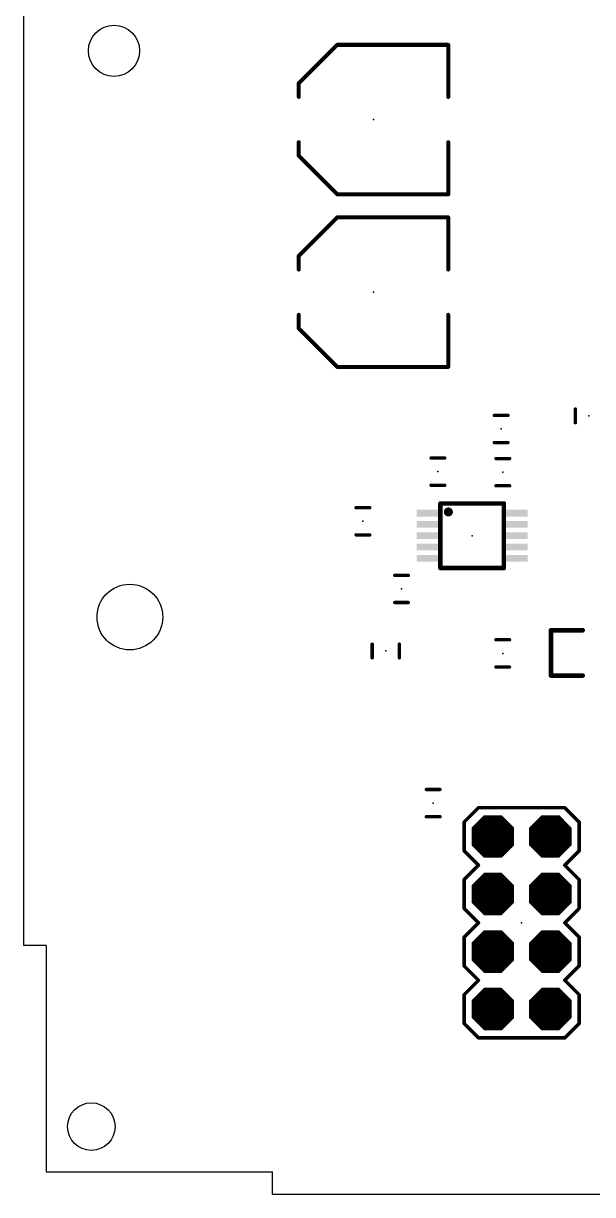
# Model space of a CAD drawing. Extents: x 1 to 102, y 1 to 102.
# Drawn here: x 1 to 26.1, y 1 to 52.7 of the extents above; entities that cross this region are included whole.
import ezdxf

# ---------------------------------------------------------------- set-up
doc = ezdxf.new("R2010")
doc.units = 0
for name, color, linetype in [('17', 82, 'CONTINUOUS'), ('20', 7, 'CONTINUOUS'), ('21', 253, 'CONTINUOUS'), ('23', 7, 'CONTINUOUS'), ('51', 7, 'CONTINUOUS')]:
    doc.layers.add(name, color=color, linetype=linetype)

# ---------------------------------------------------------------- blocks, each defined once
blk = doc.blocks.new('RECT')
blk.add_solid([(-0.5, -0.5), (0.5, -0.5), (-0.5, 0.5), (0.5, 0.5)])
blk = doc.blocks.new('OCTAGONP')
at = {"const_width": 0.5}
blk.add_lwpolyline([(-0.25, -0.1036), (-0.25, 0.1036), (-0.1036, 0.25), (0.1036, 0.25), (0.25, 0.1036), (0.25, -0.1036), (0.1036, -0.25), (-0.1036, -0.25), (-0.25, -0.1036), (-0.25, 0.1036)], dxfattribs=at)

msp = doc.modelspace()

# ---------------------------------------------------------------- linework, layer by layer
at = {"layer": '20'}
for p, q in [((1, 91), (1, 12)), ((2, 12), (1, 12)), ((2, 12), (2, 2)), ((2, 2), (12, 2)), ((12, 1), (12, 2)), ((91, 1), (12, 1))]:
    msp.add_line(p, q, dxfattribs=at)
for centre, radius in [((5, 51.5), 1.13), ((5.7, 26.5), 1.45), ((4, 4), 1.05)]:
    msp.add_circle(centre, radius, dxfattribs=at)
at = {"layer": '21'}
for points, const_width in [([(14.8592, 51.7632), (13.1592, 50.0632)], 0.1778), ([(19.7592, 51.7632), (14.8592, 51.7632)], 0.1778), ([(19.7592, 51.7632), (19.7592, 49.4632)], 0.1778), ([(13.1592, 50.0632), (13.1592, 49.4632)], 0.1778), ([(13.1592, 46.8632), (13.1592, 47.4632)], 0.1778), ([(19.7592, 45.1632), (19.7592, 47.4632)], 0.1778), ([(14.8592, 45.1632), (13.1592, 46.8632)], 0.1778), ([(19.7592, 45.1632), (14.8592, 45.1632)], 0.1778), ([(14.8592, 44.1432), (13.1592, 42.4432)], 0.1778), ([(19.7592, 44.1432), (14.8592, 44.1432)], 0.1778), ([(19.7592, 44.1432), (19.7592, 41.8432)], 0.1778), ([(13.1592, 42.4432), (13.1592, 41.8432)], 0.1778), ([(13.1592, 39.2432), (13.1592, 39.8432)], 0.1778), ([(19.7592, 37.5432), (19.7592, 39.8432)], 0.1778), ([(14.8592, 37.5432), (13.1592, 39.2432)], 0.1778), ([(19.7592, 37.5432), (14.8592, 37.5432)], 0.1778), ([(25.372, 35.08), (25.372, 35.68)], 0.1524), ([(22.395, 35.4026), (21.795, 35.4026)], 0.1524), ([(22.395, 34.2026), (21.795, 34.2026)], 0.1524), ([(19.004, 33.5184), (19.604, 33.5184)], 0.1524), ([(21.8696, 33.496), (22.4696, 33.496)], 0.1524), ([(19.004, 32.3184), (19.604, 32.3184)], 0.1524), ([(21.8696, 32.296), (22.4696, 32.296)], 0.1524), ([(22.2148, 31.5134), (19.4148, 31.5134)], 0.2032), ([(16.2924, 31.3262), (15.6924, 31.3262)], 0.1524), ([(16.2924, 30.1262), (15.6924, 30.1262)], 0.1524), ([(19.4148, 28.6634), (22.2148, 28.6634)], 0.2032), ([(17.3972, 28.3396), (17.9972, 28.3396)], 0.1524), ([(17.3972, 27.1396), (17.9972, 27.1396)], 0.1524), ([(24.2954, 23.915), (24.2954, 25.915)], 0.2032), ([(24.2954, 25.915), (25.6954, 25.915)], 0.2032), ([(16.4, 25.3), (16.4, 24.7)], 0.1524), ([(17.6, 25.3), (17.6, 24.7)], 0.1524), ([(22.4642, 25.4958), (21.8642, 25.4958)], 0.1524), ([(22.4642, 24.2958), (21.8642, 24.2958)], 0.1524), ([(25.6954, 23.915), (24.2954, 23.915)], 0.2032), ([(19.3928, 18.884), (18.7928, 18.884)], 0.1524), ([(21.095, 18.08), (20.46, 17.445)], 0.1524), ([(21.095, 18.08), (24.905, 18.08)], 0.1524), ([(24.905, 18.08), (25.54, 17.445)], 0.1524), ([(19.3928, 17.684), (18.7928, 17.684)], 0.1524), ([(20.46, 17.445), (20.46, 16.175)], 0.1524), ([(25.54, 17.445), (25.54, 16.175)], 0.1524), ([(20.46, 16.175), (21.095, 15.54)], 0.1524), ([(25.54, 16.175), (24.905, 15.54)], 0.1524), ([(21.095, 15.54), (20.46, 14.905)], 0.1524), ([(24.905, 15.54), (25.54, 14.905)], 0.1524), ([(20.46, 14.905), (20.46, 13.635)], 0.1524), ([(25.54, 14.905), (25.54, 13.635)], 0.1524), ([(20.46, 13.635), (21.095, 13)], 0.1524), ([(25.54, 13.635), (24.905, 13)], 0.1524), ([(21.095, 13), (20.46, 12.365)], 0.1524), ([(24.905, 13), (25.54, 12.365)], 0.1524), ([(20.46, 12.365), (20.46, 11.095)], 0.1524), ([(25.54, 12.365), (25.54, 11.095)], 0.1524), ([(20.46, 11.095), (21.095, 10.46)], 0.1524), ([(25.54, 11.095), (24.905, 10.46)], 0.1524), ([(21.095, 10.46), (20.46, 9.825)], 0.1524), ([(24.905, 10.46), (25.54, 9.825)], 0.1524), ([(20.46, 9.825), (20.46, 8.555)], 0.1524), ([(25.54, 9.825), (25.54, 8.555)], 0.1524), ([(20.46, 8.555), (21.095, 7.92)], 0.1524), ([(25.54, 8.555), (24.905, 7.92)], 0.1524), ([(24.905, 7.92), (21.095, 7.92)], 0.1524)]:
    msp.add_lwpolyline(points, dxfattribs=dict(at, const_width=const_width))
for points, const_width in [([(14.8592, 51.8077, 1), (14.8592, 51.7188)], 0.0889), ([(14.8906, 51.7318, 1), (14.8278, 51.7946)], 0.0889), ([(19.8037, 51.7632, 1), (19.7147, 51.7632)], 0.0889), ([(19.7592, 51.7188, 1), (19.7592, 51.8077)], 0.0889), ([(13.1278, 50.0946, 1), (13.1906, 50.0318)], 0.0889), ([(13.2036, 50.0632, 1), (13.1148, 50.0632)], 0.0889), ([(13.1148, 49.4632, 1), (13.2036, 49.4632)], 0.0889), ([(19.7147, 49.4632, 1), (19.8037, 49.4632)], 0.0889), ([(13.2036, 47.4632, 1), (13.1148, 47.4632)], 0.0889), ([(19.8037, 47.4632, 1), (19.7147, 47.4632)], 0.0889), ([(13.1906, 46.8946, 1), (13.1278, 46.8318)], 0.0889), ([(13.1148, 46.8632, 1), (13.2036, 46.8632)], 0.0889), ([(14.8592, 45.2077, 1), (14.8592, 45.1188)], 0.0889), ([(14.8278, 45.1318, 1), (14.8906, 45.1946)], 0.0889), ([(19.7147, 45.1632, 1), (19.8037, 45.1632)], 0.0889), ([(19.7592, 45.1188, 1), (19.7592, 45.2077)], 0.0889), ([(14.8592, 44.1876, 1), (14.8592, 44.0988)], 0.0889), ([(14.8906, 44.1118, 1), (14.8278, 44.1746)], 0.0889), ([(19.8037, 44.1432, 1), (19.7147, 44.1432)], 0.0889), ([(19.7592, 44.0988, 1), (19.7592, 44.1876)], 0.0889), ([(13.1278, 42.4746, 1), (13.1906, 42.4118)], 0.0889), ([(13.2036, 42.4432, 1), (13.1148, 42.4432)], 0.0889), ([(13.1148, 41.8432, 1), (13.2036, 41.8432)], 0.0889), ([(19.7147, 41.8432, 1), (19.8037, 41.8432)], 0.0889), ([(13.2036, 39.8432, 1), (13.1148, 39.8432)], 0.0889), ([(19.8037, 39.8432, 1), (19.7147, 39.8432)], 0.0889), ([(13.1906, 39.2746, 1), (13.1278, 39.2118)], 0.0889), ([(13.1148, 39.2432, 1), (13.2036, 39.2432)], 0.0889), ([(14.8592, 37.5876, 1), (14.8592, 37.4988)], 0.0889), ([(14.8278, 37.5118, 1), (14.8906, 37.5746)], 0.0889), ([(19.7147, 37.5432, 1), (19.8037, 37.5432)], 0.0889), ([(19.7592, 37.4988, 1), (19.7592, 37.5876)], 0.0889), ([(25.4101, 35.68, 1), (25.3339, 35.68)], 0.0762), ([(21.795, 35.4407, 1), (21.795, 35.3645)], 0.0762), ([(22.395, 35.3645, 1), (22.395, 35.4407)], 0.0762), ([(25.3339, 35.08, 1), (25.4101, 35.08)], 0.0762), ([(21.795, 34.2407, 1), (21.795, 34.1645)], 0.0762), ([(22.395, 34.1645, 1), (22.395, 34.2407)], 0.0762), ([(19.004, 33.5565, 1), (19.004, 33.4803)], 0.0762), ([(19.604, 33.4803, 1), (19.604, 33.5565)], 0.0762), ([(21.8696, 33.5341, 1), (21.8696, 33.4579)], 0.0762), ([(22.4696, 33.4579, 1), (22.4696, 33.5341)], 0.0762), ([(19.004, 32.3565, 1), (19.004, 32.2803)], 0.0762), ([(19.604, 32.2803, 1), (19.604, 32.3565)], 0.0762), ([(21.8696, 32.3341, 1), (21.8696, 32.2579)], 0.0762), ([(22.4696, 32.2579, 1), (22.4696, 32.3341)], 0.0762), ([(19.4148, 31.5642, 1), (19.4148, 31.4626)], 0.1016), ([(22.2148, 31.4626, 1), (22.2148, 31.5642)], 0.1016), ([(15.6924, 31.3643, 1), (15.6924, 31.2881)], 0.0762), ([(16.2924, 31.2881, 1), (16.2924, 31.3643)], 0.0762), ([(19.7648, 31.0384, 1), (19.7648, 31.2384, 1), (19.7648, 31.0384)], 0.2), ([(15.6924, 30.1643, 1), (15.6924, 30.0881)], 0.0762), ([(16.2924, 30.0881, 1), (16.2924, 30.1643)], 0.0762), ([(19.4148, 28.7142, 1), (19.4148, 28.6126)], 0.1016), ([(22.2148, 28.6126, 1), (22.2148, 28.7142)], 0.1016), ([(17.3972, 28.3777, 1), (17.3972, 28.3015)], 0.0762), ([(17.9972, 28.3015, 1), (17.9972, 28.3777)], 0.0762), ([(17.3972, 27.1777, 1), (17.3972, 27.1015)], 0.0762), ([(17.9972, 27.1015, 1), (17.9972, 27.1777)], 0.0762), ([(24.3462, 25.915, 1), (24.2446, 25.915)], 0.1016), ([(24.2954, 25.9658, 1), (24.2954, 25.8642)], 0.1016), ([(25.6954, 25.8642, 1), (25.6954, 25.9658)], 0.1016), ([(16.4381, 25.3, 1), (16.3619, 25.3)], 0.0762), ([(17.6381, 25.3, 1), (17.5619, 25.3)], 0.0762), ([(21.8642, 25.5339, 1), (21.8642, 25.4577)], 0.0762), ([(22.4642, 25.4577, 1), (22.4642, 25.5339)], 0.0762), ([(16.3619, 24.7, 1), (16.4381, 24.7)], 0.0762), ([(17.5619, 24.7, 1), (17.6381, 24.7)], 0.0762), ([(21.8642, 24.3339, 1), (21.8642, 24.2577)], 0.0762), ([(22.4642, 24.2577, 1), (22.4642, 24.3339)], 0.0762), ([(24.2954, 23.9658, 1), (24.2954, 23.8642)], 0.1016), ([(24.2446, 23.915, 1), (24.3462, 23.915)], 0.1016), ([(25.6954, 23.8642, 1), (25.6954, 23.9658)], 0.1016), ([(18.7928, 18.9221, 1), (18.7928, 18.8459)], 0.0762), ([(19.3928, 18.8459, 1), (19.3928, 18.9221)], 0.0762), ([(21.095, 18.1181, 1), (21.095, 18.0419)], 0.0762), ([(21.1219, 18.0531, 1), (21.0681, 18.1069)], 0.0762), ([(24.9319, 18.1069, 1), (24.8781, 18.0531)], 0.0762), ([(24.905, 18.0419, 1), (24.905, 18.1181)], 0.0762), ([(18.7928, 17.7221, 1), (18.7928, 17.6459)], 0.0762), ([(19.3928, 17.6459, 1), (19.3928, 17.7221)], 0.0762), ([(20.4981, 17.445, 1), (20.4219, 17.445)], 0.0762), ([(20.4331, 17.4719, 1), (20.4869, 17.4181)], 0.0762), ([(25.5781, 17.445, 1), (25.5019, 17.445)], 0.0762), ([(25.5131, 17.4181, 1), (25.5669, 17.4719)], 0.0762), ([(20.4219, 16.175, 1), (20.4981, 16.175)], 0.0762), ([(20.4869, 16.2019, 1), (20.4331, 16.1481)], 0.0762), ([(25.5019, 16.175, 1), (25.5781, 16.175)], 0.0762), ([(25.5669, 16.1481, 1), (25.5131, 16.2019)], 0.0762), ([(21.1219, 15.5131, 1), (21.0681, 15.5669)], 0.0762), ([(21.0681, 15.5131, 1), (21.1219, 15.5669)], 0.0762), ([(24.9319, 15.5669, 1), (24.8781, 15.5131)], 0.0762), ([(24.8781, 15.5669, 1), (24.9319, 15.5131)], 0.0762), ([(20.4981, 14.905, 1), (20.4219, 14.905)], 0.0762), ([(20.4331, 14.9319, 1), (20.4869, 14.8781)], 0.0762), ([(25.5781, 14.905, 1), (25.5019, 14.905)], 0.0762), ([(25.5131, 14.8781, 1), (25.5669, 14.9319)], 0.0762), ([(20.4219, 13.635, 1), (20.4981, 13.635)], 0.0762), ([(20.4869, 13.6619, 1), (20.4331, 13.6081)], 0.0762), ([(25.5019, 13.635, 1), (25.5781, 13.635)], 0.0762), ([(25.5669, 13.6081, 1), (25.5131, 13.6619)], 0.0762), ([(21.1219, 12.9731, 1), (21.0681, 13.0269)], 0.0762), ([(21.0681, 12.9731, 1), (21.1219, 13.0269)], 0.0762), ([(24.9319, 13.0269, 1), (24.8781, 12.9731)], 0.0762), ([(24.8781, 13.0269, 1), (24.9319, 12.9731)], 0.0762), ([(20.4981, 12.365, 1), (20.4219, 12.365)], 0.0762), ([(20.4331, 12.3919, 1), (20.4869, 12.3381)], 0.0762), ([(25.5781, 12.365, 1), (25.5019, 12.365)], 0.0762), ([(25.5131, 12.3381, 1), (25.5669, 12.3919)], 0.0762), ([(20.4219, 11.095, 1), (20.4981, 11.095)], 0.0762), ([(20.4869, 11.1219, 1), (20.4331, 11.0681)], 0.0762), ([(25.5019, 11.095, 1), (25.5781, 11.095)], 0.0762), ([(25.5669, 11.0681, 1), (25.5131, 11.1219)], 0.0762), ([(21.1219, 10.4331, 1), (21.0681, 10.4869)], 0.0762), ([(21.0681, 10.4331, 1), (21.1219, 10.4869)], 0.0762), ([(24.9319, 10.4869, 1), (24.8781, 10.4331)], 0.0762), ([(24.8781, 10.4869, 1), (24.9319, 10.4331)], 0.0762), ([(20.4981, 9.825, 1), (20.4219, 9.825)], 0.0762), ([(20.4331, 9.8519, 1), (20.4869, 9.7981)], 0.0762), ([(25.5781, 9.825, 1), (25.5019, 9.825)], 0.0762), ([(25.5131, 9.7981, 1), (25.5669, 9.8519)], 0.0762), ([(20.4219, 8.555, 1), (20.4981, 8.555)], 0.0762), ([(20.4869, 8.5819, 1), (20.4331, 8.5281)], 0.0762), ([(25.5019, 8.555, 1), (25.5781, 8.555)], 0.0762), ([(25.5669, 8.5281, 1), (25.5131, 8.5819)], 0.0762), ([(21.095, 7.9581, 1), (21.095, 7.8819)], 0.0762), ([(21.0681, 7.8931, 1), (21.1219, 7.9469)], 0.0762), ([(24.8781, 7.9469, 1), (24.9319, 7.8931)], 0.0762), ([(24.905, 7.8819, 1), (24.905, 7.9581)], 0.0762)]:
    msp.add_lwpolyline(points, format="xyb", dxfattribs=dict(at, const_width=const_width))
at = {"layer": '23'}
for p in [(16.4592, 48.4632), (16.4592, 40.8432), (25.972, 35.38), (22.095, 34.8026), (19.304, 32.9184), (22.1696, 32.896), (15.9924, 30.7262), (20.8148, 30.0884), (17.6972, 27.7396), (17, 25), (22.1642, 24.8958), (19.0928, 18.284), (23, 13)]:
    msp.add_point(p, dxfattribs=at)
at = {"layer": '51', "const_width": 0.2032}
for points in [[(19.4148, 31.5134), (19.4148, 28.6634)], [(22.2148, 28.6634), (22.2148, 31.5134)]]:
    msp.add_lwpolyline(points, dxfattribs=at)
at = {"layer": '51', "const_width": 0.1016}
for points in [[(19.4656, 31.5134, 1), (19.364, 31.5134)], [(22.2656, 31.5134, 1), (22.164, 31.5134)], [(19.364, 28.6634, 1), (19.4656, 28.6634)], [(22.164, 28.6634, 1), (22.2656, 28.6634)]]:
    msp.add_lwpolyline(points, format="xyb", dxfattribs=at)

# ---------------------------------------------------------------- block references
at = {"layer": '17', "xscale": 1.8796, "yscale": 1.8796, "rotation": 270}
for p in [(21.73, 16.81), (21.73, 16.81), (24.27, 16.81), (24.27, 16.81), (21.73, 14.27), (21.73, 14.27), (24.27, 14.27), (24.27, 14.27), (21.73, 11.73), (21.73, 11.73), (24.27, 11.73), (24.27, 11.73), (21.73, 9.19), (21.73, 9.19), (24.27, 9.19), (24.27, 9.19)]:
    msp.add_blockref('OCTAGONP', p, dxfattribs=at)
at = {"layer": '51'}
for p, xscale, yscale, rotation in [((18.8523, 31.0884), 0.3, 0.975, 270), ((22.7773, 31.0884), 0.3, 0.975, 90), ((18.8523, 30.5884), 0.3, 0.975, 270), ((22.7773, 30.5884), 0.3, 0.975, 90), ((18.8523, 30.0884), 0.3, 0.975, 270), ((22.7773, 30.0884), 0.3, 0.975, 90), ((18.8523, 29.5884), 0.3, 0.975, 270), ((22.7773, 29.5884), 0.3, 0.975, 90), ((18.8523, 29.0884), 0.3, 0.975, 270), ((22.7773, 29.0884), 0.3, 0.975, 90), ((21.73, 16.81), 0.508, 0.508, 270), ((24.27, 16.81), 0.508, 0.508, 270), ((21.73, 14.27), 0.508, 0.508, 270), ((24.27, 14.27), 0.508, 0.508, 270), ((21.73, 11.73), 0.508, 0.508, 270), ((24.27, 11.73), 0.508, 0.508, 270), ((21.73, 9.19), 0.508, 0.508, 270), ((24.27, 9.19), 0.508, 0.508, 270)]:
    msp.add_blockref('RECT', p, dxfattribs=dict(at, xscale=xscale, yscale=yscale, rotation=rotation))

doc.saveas('drawing.dxf')
